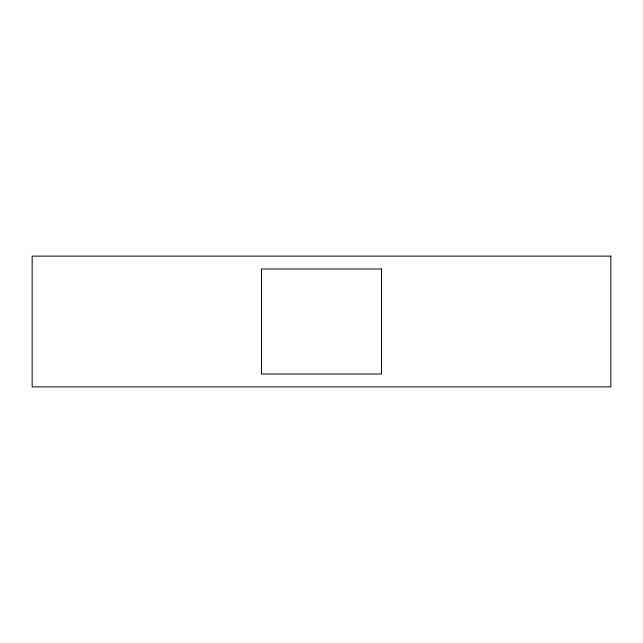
<?xml version="1.0" encoding="UTF-8"?>
<svg xmlns="http://www.w3.org/2000/svg" width="643" height="643" viewBox="0 0 643 643"><rect width="100%" height="100%" fill="white"/><g stroke="black" fill="none" stroke-linecap="round" stroke-linejoin="round"><path stroke-width="0.96" d="M610.85 256.131L32.15 256.131L32.15 386.869L610.85 386.869L610.85 256.131M381.516 268.991L261.484 268.991L261.484 374.009L381.516 374.009L381.516 268.991"/></g></svg>
